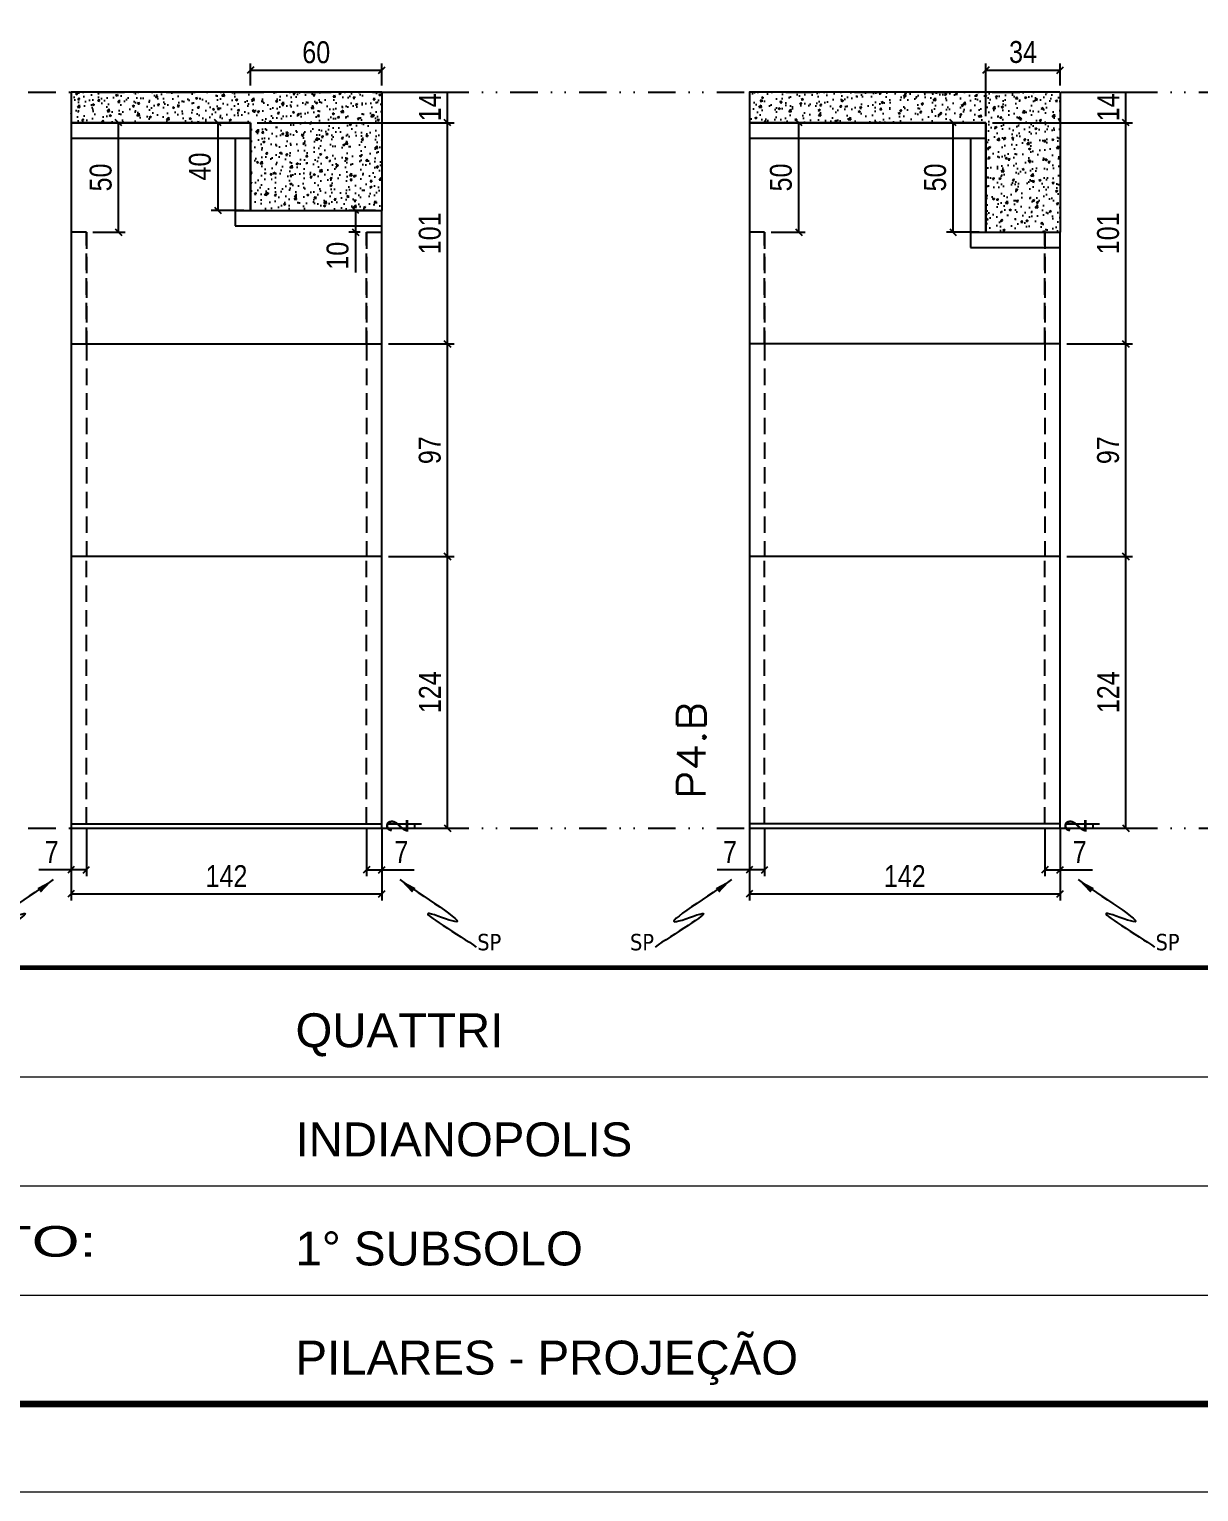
# Model space of a CAD drawing. Header units: millimetres. Extents: x 1945 to 8225, y 304 to 15137.
# Drawn here: x 7290 to 7825, y 12939 to 13606 of the extents above; entities that cross this region are included whole.
import ezdxf

# ---------------------------------------------------------------- set-up
doc = ezdxf.new("R2010")
doc.units = ezdxf.units.MM
for name, pattern in [('CONTINUO', [0]), ('DASHED', [0.75, 0.5, -0.25]), ('DIVIDE2', [0.625, 0.25, -0.125, 0, -0.125, 0, -0.125]), ('HIDDEN', [0.375, 0.25, -0.125])]:
    doc.linetypes.add(name, pattern=pattern)
for name, color, linetype in [('COTA', 241, 'Continuous'), ('Nível', 160, 'Continuous'), ('Painéis', 200, 'Continuous'), ('SARR_2.2x7', 40, 'Continuous'), ('texto', 7, 'Continuous')]:
    doc.layers.add(name, color=color, linetype=linetype)
for name, color, linetype, lineweight in [('Folhas', 255, 'Continuous', 9), ('SARRAFO DE PRESSAO', 251, 'DASHED', 9), ('Texto Seção', 7, 'Continuous', 15)]:
    doc.layers.add(name, color=color, linetype=linetype, lineweight=lineweight)
doc.styles.add('ARIAL', font='arial.ttf')
doc.styles.add('COTA TECNICA', font='techl___.ttf', dxfattribs={"height": 10})
doc.styles.add('REGUA-120', font='ROMANS.shx', dxfattribs={"height": 15})
doc.styles.get("Standard").update_dxf_attribs({"font": 'arial.ttf'})
doc.styles.add('Tecnologia', font='')
doc.styles.get('Tecnologia').set_extended_font_data('Forgotten Futurist')
doc.dimstyles.new('PAINEL', dxfattribs={"dimtxt": 10, "dimasz": 3, "dimexe": 3, "dimexo": 3, "dimgap": 3, "dimtad": 1, "dimdec": 1, "dimzin": 12, "dimdsep": 46, "dimtxsty": 'COTA TECNICA', "dimblk1": 'OBLIQUE', "dimblk2": 'OBLIQUE', "dimsah": 1, "dimcen": 0.9, "dimclrd": 4, "dimclre": 4, "dimclrt": 240, "dimadec": 1, "dimazin": 3, "dimtfac": 1, "dimtdec": 1, "dimtmove": 0, "dimatfit": 3, "dimfxl": 1, "dimtolj": 1, "dimtzin": 12, "dimarcsym": 0})
doc.dimstyles.new('PAINEL-NOVA', dxfattribs={"dimtxt": 10, "dimasz": 3, "dimexe": 3, "dimexo": 3, "dimgap": 3, "dimtad": 1, "dimdec": 1, "dimzin": 12, "dimdsep": 46, "dimtxsty": 'COTA TECNICA', "dimblk1": 'OBLIQUE', "dimblk2": 'OBLIQUE', "dimsah": 1, "dimcen": 0.9, "dimclrd": 4, "dimclre": 4, "dimclrt": 240, "dimadec": 1, "dimazin": 3, "dimtfac": 1, "dimtdec": 1, "dimtix": 1, "dimtmove": 0, "dimatfit": 3, "dimfxl": 1, "dimtolj": 1, "dimtzin": 12, "dimarcsym": 0})
doc.dimstyles.get("Standard").update_dxf_attribs({"dimtxt": 0.18, "dimasz": 0.18, "dimexe": 0.18, "dimexo": 0.0625, "dimgap": 0.09, "dimtad": 0, "dimtih": 1, "dimtoh": 1, "dimdec": 4, "dimzin": 0, "dimdsep": 46, "dimtxsty": 'Standard', "dimcen": 0.09, "dimadec": 0, "dimazin": 0, "dimtfac": 1, "dimtdec": 4, "dimtofl": 0, "dimtmove": 0, "dimatfit": 3, "dimfxl": 1, "dimtolj": 1, "dimtzin": 0, "dimarcsym": 0})
pattern_1 = [(51, (7444.5255, 13677.499), (9.12175, -0.63785), [0.9525, -10.4775]), (356, (7444.5255, 13677.499), (-1.92862, 9.52063), [0.762, -8.38203]), (101.4514, (7445.286, 13677.446), (7.19313, 8.88278), [0.8095, -8.9045]), (47.184, (7444.481, 13680.039), (13.5886, -1.86525), [1.42875, -15.71625]), (97.6356, (7445.614, 13679.883), (11.6525, 12.5766), [1.21425, -13.3568]), (352.184, (7444.481, 13680.039), (11.6525, 12.5766), [1.143, -12.573]), (22, (7445.762, 13679.426), (7.6688, -4.98018), [0.9525, -10.4775]), (327, (7445.762, 13679.426), (2.9289, 9.26193), [0.762, -8.382]), (72.4514, (7446.401, 13679.011), (10.5977, 4.28175), [0.8095, -8.9045]), (38.5, (7444.5255, 13677.499), (0.08062, 4.229803), [0, -8.2804, 0, -8.509, 0, -8.41375]), (8.5, (7444.5255, 13677.499), (3.25305, 5.06657), [0, -4.8514, 0, -8.0899, 0, -3.20675]), (328.5, (7441.6938, 13677.4497), (6.783496, -0.168074), [0, -3.175, 0, -9.906, 0, -13.1445]), (318.5, (7440.424, 13677.4275), (7.38314, 1.4004), [0, -4.1275, 0, -6.5786, 0, -9.3345])]
pattern_2 = [(51, (7342.336, 13677.499), (9.12175, -0.63785), [0.9525, -10.4775]), (356, (7342.336, 13677.499), (-1.92862, 9.52063), [0.762, -8.38203]), (101.4514, (7343.096, 13677.446), (7.19313, 8.88278), [0.8095, -8.90451]), (47.1842, (7342.292, 13680.039), (13.58857, -1.86525), [1.42875, -15.71625]), (97.6356, (7343.424, 13679.883), (11.6525, 12.5766), [1.21425, -13.3568]), (352.184, (7342.292, 13680.039), (11.6525, 12.5766), [1.143, -12.573]), (22, (7343.5726, 13679.426), (7.6688, -4.98018), [0.9525, -10.4775]), (327, (7343.573, 13679.426), (2.9289, 9.26193), [0.762, -8.382]), (72.4514, (7344.212, 13679.011), (10.5977, 4.28175), [0.8095, -8.9045]), (38.5, (7342.336, 13677.499), (0.080622, 4.229803), [0, -8.2804, 0, -8.509, 0, -8.41375]), (8.5, (7342.336, 13677.499), (3.253055, 5.066574), [0, -4.8514, 0, -8.0899, 0, -3.20675]), (328.5, (7339.5044, 13677.4497), (6.783496, -0.168074), [0, -3.175, 0, -9.906, 0, -13.1445]), (318.5, (7338.2346, 13677.4275), (7.38314, 1.40039), [0, -4.1275, 0, -6.5786, 0, -9.3345])]

# ---------------------------------------------------------------- blocks, each defined once
blk = doc.blocks.new('9999999999')
at = {"color": 30, "linetype": 'CONTINUO'}
for p, q in [((98564.56, 34379.64), (99583.98, 34379.64)), ((98564.56, 34329.83), (99487.98, 34329.83)), ((98564.56, 34280.02), (99487.98, 34280.02))]:
    blk.add_line(p, q, dxfattribs=at)
at = {"color": 30, "linetype": 'CONTINUO', "const_width": 2}
blk.add_lwpolyline([(99583.98, 34230.21), (99583.98, 34414.45, 0.414214), (99568.98, 34429.45), (98228.98, 34429.45, 0.414214), (98213.98, 34414.45), (98213.98, 34245.21, 0.414214), (98228.98, 34230.21), (99583.98, 34230.21)], format="xyb", dxfattribs=at)
at = {"layer": 'Folhas'}
blk.add_lwpolyline([(98138.98, 34190.21), (99623.98, 34190.21), (99623.98, 35240.21), (98138.98, 35240.21)], close=True, dxfattribs=at)
at = {"layer": 'Folhas', "color": 30, "const_width": 3}
blk.add_lwpolyline([(98213.98, 34230.21), (99583.98, 34230.21), (99583.98, 35200.21), (98213.98, 35200.21)], close=True, dxfattribs=at)
at = {"color": 7, "linetype": 'Continuous', "ltscale": 5, "style": 'ARIAL'}
for s, height, p in [('QUATTRI', 15.483, (98837.68, 34393.13)), ('INDIANOPOLIS', 15.4829, (98837.68, 34343.32)), ('1° SUBSOLO', 15.483, (98837.68, 34293.51)), ('PILARES - PROJEÇÃO', 15.4829, (98837.68, 34243.7))]:
    blk.add_text(s, height=height, dxfattribs=at).set_placement(p)
at = {"layer": 'Folhas', "color": 7, "style": 'Tecnologia', "width": 1.5}
blk.add_text('PAVIMENTO:', height=14, dxfattribs=at).set_placement((98573.65, 34297.5))
blk = doc.blocks.new('*D646')
at = {"layer": 'COTA', "color": 4, "linetype": 'Continuous', "lineweight": -2, "ltscale": 30, "transparency": 16777216}
for p, q in [((7454.53, 13243.5), (7469.53, 13243.5)), ((7454.53, 13241.5), (7469.53, 13241.5)), ((7466.53, 13241.5), (7466.53, 13243.5))]:
    blk.add_line(p, q, dxfattribs=at)
at = {"layer": 'Defpoints', "color": 0, "linetype": 'Continuous', "ltscale": 30, "transparency": 16777216}
for p in [(7451.53, 13243.5), (7451.53, 13241.5), (7466.53, 13243.5)]:
    blk.add_point(p, dxfattribs=at)
at = {"layer": 'COTA', "color": 240, "linetype": 'Continuous', "ltscale": 30, "transparency": 16777216, "insert": (7458.53, 13242.5), "char_height": 10, "attachment_point": 5, "rotation": 90, "style": 'COTA TECNICA'}
blk.add_mtext('\\A1;2', dxfattribs=at)
blk = doc.blocks.new('_Oblique')
at = {"color": 0, "linetype": 'ByBlock', "lineweight": -2}
blk.add_line((-0.5, -0.5), (0.5, 0.5), dxfattribs=at)
blk = doc.blocks.new('*D647')
at = {"layer": 'COTA', "color": 4, "linetype": 'Continuous', "lineweight": -2, "ltscale": 30, "transparency": 16777216}
for p, q in [((7454.53, 13462.5), (7484.53, 13462.5)), ((7481.53, 13365.5), (7481.53, 13462.5)), ((7454.53, 13365.5), (7484.53, 13365.5))]:
    blk.add_line(p, q, dxfattribs=at)
at = {"layer": 'Defpoints', "color": 0, "linetype": 'Continuous', "ltscale": 30, "transparency": 16777216}
for p in [(7451.53, 13462.5), (7481.53, 13462.5), (7451.53, 13365.5)]:
    blk.add_point(p, dxfattribs=at)
at = {"layer": 'COTA', "color": 4, "linetype": 'Continuous', "lineweight": -2, "ltscale": 30, "transparency": 16777216, "xscale": 3, "yscale": 3, "zscale": 3}
for p, rotation in [((7481.53, 13462.5), 90), ((7481.53, 13365.5), 270)]:
    blk.add_blockref('_Oblique', p, dxfattribs=dict(at, rotation=rotation))
at = {"layer": 'COTA', "color": 240, "linetype": 'Continuous', "ltscale": 30, "transparency": 16777216, "insert": (7473.42, 13414), "char_height": 10, "attachment_point": 5, "rotation": 90, "style": 'COTA TECNICA'}
blk.add_mtext('\\A1;97', dxfattribs=at)
blk = doc.blocks.new('*D648')
at = {"layer": 'COTA', "color": 4, "linetype": 'Continuous', "lineweight": -2, "ltscale": 30, "transparency": 16777216}
for p, q in [((7394.53, 13563.5), (7484.53, 13563.5)), ((7481.53, 13462.5), (7481.53, 13563.5)), ((7454.53, 13462.5), (7484.53, 13462.5))]:
    blk.add_line(p, q, dxfattribs=at)
at = {"layer": 'Defpoints', "color": 0, "linetype": 'Continuous', "ltscale": 30, "transparency": 16777216}
for p in [(7391.53, 13563.5), (7481.53, 13563.5), (7451.53, 13462.5)]:
    blk.add_point(p, dxfattribs=at)
at = {"layer": 'COTA', "color": 4, "linetype": 'Continuous', "lineweight": -2, "ltscale": 30, "transparency": 16777216, "xscale": 3, "yscale": 3, "zscale": 3}
for p, rotation in [((7481.53, 13563.5), 90), ((7481.53, 13462.5), 270)]:
    blk.add_blockref('_Oblique', p, dxfattribs=dict(at, rotation=rotation))
at = {"layer": 'COTA', "color": 240, "linetype": 'Continuous', "ltscale": 30, "transparency": 16777216, "insert": (7473.42, 13513), "char_height": 10, "attachment_point": 5, "rotation": 90, "style": 'COTA TECNICA'}
blk.add_mtext('\\A1;101', dxfattribs=at)
blk = doc.blocks.new('*D649')
at = {"layer": 'COTA', "color": 4, "linetype": 'Continuous', "lineweight": -2, "ltscale": 30, "transparency": 16777216}
for p, q in [((7454.53, 13577.5), (7484.53, 13577.5)), ((7481.53, 13563.5), (7481.53, 13577.5)), ((7394.53, 13563.5), (7484.53, 13563.5))]:
    blk.add_line(p, q, dxfattribs=at)
at = {"layer": 'Defpoints', "color": 0, "linetype": 'Continuous', "ltscale": 30, "transparency": 16777216}
for p in [(7451.53, 13577.5), (7481.53, 13577.5), (7391.53, 13563.5)]:
    blk.add_point(p, dxfattribs=at)
at = {"layer": 'COTA', "color": 240, "linetype": 'Continuous', "ltscale": 30, "transparency": 16777216, "insert": (7473.45, 13570.5), "char_height": 10, "attachment_point": 5, "rotation": 90, "style": 'COTA TECNICA'}
blk.add_mtext('\\A1;14', dxfattribs=at)
blk = doc.blocks.new('*D650')
at = {"layer": 'COTA', "color": 4, "linetype": 'Continuous', "lineweight": -2, "ltscale": 30, "transparency": 16777216}
for p, q in [((7454.53, 13365.5), (7484.53, 13365.5)), ((7481.53, 13241.5), (7481.53, 13365.5)), ((7454.53, 13241.5), (7484.53, 13241.5))]:
    blk.add_line(p, q, dxfattribs=at)
at = {"layer": 'Defpoints', "color": 0, "linetype": 'Continuous', "ltscale": 30, "transparency": 16777216}
for p in [(7451.53, 13365.5), (7481.53, 13365.5), (7451.53, 13241.5)]:
    blk.add_point(p, dxfattribs=at)
at = {"layer": 'COTA', "color": 4, "linetype": 'Continuous', "lineweight": -2, "ltscale": 30, "transparency": 16777216, "xscale": 3, "yscale": 3, "zscale": 3}
for p, rotation in [((7481.53, 13365.5), 90), ((7481.53, 13241.5), 270)]:
    blk.add_blockref('_Oblique', p, dxfattribs=dict(at, rotation=rotation))
at = {"layer": 'COTA', "color": 240, "linetype": 'Continuous', "ltscale": 30, "transparency": 16777216, "insert": (7473.45, 13303.5), "char_height": 10, "attachment_point": 5, "rotation": 90, "style": 'COTA TECNICA'}
blk.add_mtext('\\A1;124', dxfattribs=at)
blk = doc.blocks.new('*D651')
at = {"layer": 'COTA', "color": 4, "linetype": 'Continuous', "lineweight": -2, "ltscale": 30, "transparency": 16777216}
for p, q in [((7309.53, 13238.5), (7309.53, 13208.5)), ((7451.53, 13238.5), (7451.53, 13208.5)), ((7309.53, 13211.5), (7451.53, 13211.5))]:
    blk.add_line(p, q, dxfattribs=at)
at = {"layer": 'Defpoints', "color": 0, "linetype": 'Continuous', "ltscale": 30, "transparency": 16777216}
for p in [(7309.53, 13241.5), (7451.53, 13241.5), (7451.53, 13211.5)]:
    blk.add_point(p, dxfattribs=at)
at = {"layer": 'COTA', "color": 4, "linetype": 'Continuous', "lineweight": -2, "ltscale": 30, "transparency": 16777216, "xscale": 3, "yscale": 3, "zscale": 3, "rotation": 180}
blk.add_blockref('_Oblique', (7309.53, 13211.5), dxfattribs=at)
at = {"layer": 'COTA', "color": 4, "linetype": 'Continuous', "lineweight": -2, "ltscale": 30, "transparency": 16777216, "xscale": 3, "yscale": 3, "zscale": 3}
blk.add_blockref('_Oblique', (7451.53, 13211.5), dxfattribs=at)
at = {"layer": 'COTA', "color": 240, "linetype": 'Continuous', "ltscale": 30, "transparency": 16777216, "insert": (7380.53, 13219.57), "char_height": 10, "attachment_point": 5, "style": 'COTA TECNICA'}
blk.add_mtext('\\A1;142', dxfattribs=at)
blk = doc.blocks.new('*D25')
at = {"layer": 'COTA', "color": 4, "linetype": 'ByBlock', "lineweight": -2, "transparency": 16777216}
for p, q in [((4967.62, 7361.82), (4967.62, 7339.8)), ((4974.62, 7361.82), (4974.62, 7339.8)), ((4967.62, 7342.8), (4952.89, 7342.8)), ((4974.62, 7342.8), (4967.62, 7342.8))]:
    blk.add_line(p, q, dxfattribs=at)
at = {"layer": 'Defpoints', "color": 0, "linetype": 'ByBlock', "transparency": 16777216}
for p in [(4967.62, 7364.82), (4974.62, 7364.82), (4967.62, 7342.8)]:
    blk.add_point(p, dxfattribs=at)
at = {"layer": 'COTA', "color": 4, "linetype": 'ByBlock', "lineweight": -2, "transparency": 16777216, "xscale": 3, "yscale": 3, "zscale": 3, "rotation": 180}
blk.add_blockref('_Oblique', (4967.62, 7342.8), dxfattribs=at)
at = {"layer": 'COTA', "color": 4, "linetype": 'ByBlock', "lineweight": -2, "transparency": 16777216, "xscale": 3, "yscale": 3, "zscale": 3}
blk.add_blockref('_Oblique', (4974.62, 7342.8), dxfattribs=at)
at = {"layer": 'COTA', "color": 240, "linetype": 'ByBlock', "transparency": 16777216, "insert": (4958.75, 7350.87), "char_height": 10, "attachment_point": 5, "style": 'COTA TECNICA'}
blk.add_mtext('\\A1;7', dxfattribs=at)
blk = doc.blocks.new('*D27')
at = {"layer": 'COTA', "color": 4, "linetype": 'ByBlock', "lineweight": -2, "transparency": 16777216}
for p, q in [((131596.05, 29930.75), (131596.05, 29908.67)), ((131603.05, 29930.68), (131603.05, 29908.67)), ((131596.05, 29911.67), (131603.05, 29911.67)), ((131603.05, 29911.67), (131617.78, 29911.67))]:
    blk.add_line(p, q, dxfattribs=at)
at = {"layer": 'Defpoints', "color": 0, "linetype": 'ByBlock', "transparency": 16777216}
for p in [(131596.05, 29933.75), (131603.05, 29933.68), (131603.05, 29911.67)]:
    blk.add_point(p, dxfattribs=at)
at = {"layer": 'COTA', "color": 4, "linetype": 'ByBlock', "lineweight": -2, "transparency": 16777216, "xscale": 3, "yscale": 3, "zscale": 3, "rotation": 180}
blk.add_blockref('_Oblique', (131596.05, 29911.67), dxfattribs=at)
at = {"layer": 'COTA', "color": 4, "linetype": 'ByBlock', "lineweight": -2, "transparency": 16777216, "xscale": 3, "yscale": 3, "zscale": 3}
blk.add_blockref('_Oblique', (131603.05, 29911.67), dxfattribs=at)
at = {"layer": 'COTA', "color": 240, "linetype": 'ByBlock', "transparency": 16777216, "insert": (131611.91, 29919.74), "char_height": 10, "attachment_point": 5, "style": 'COTA TECNICA'}
blk.add_mtext('\\A1;7', dxfattribs=at)
blk = doc.blocks.new('*D652')
at = {"layer": 'COTA', "color": 4, "linetype": 'Continuous', "lineweight": -2, "ltscale": 30, "transparency": 16777216}
for p, q in [((7764.34, 13243.5), (7779.34, 13243.5)), ((7764.34, 13241.5), (7779.34, 13241.5)), ((7776.34, 13241.5), (7776.34, 13243.5))]:
    blk.add_line(p, q, dxfattribs=at)
at = {"layer": 'Defpoints', "color": 0, "linetype": 'Continuous', "ltscale": 30, "transparency": 16777216}
for p in [(7761.34, 13243.5), (7761.34, 13241.5), (7776.34, 13243.5)]:
    blk.add_point(p, dxfattribs=at)
at = {"layer": 'COTA', "color": 240, "linetype": 'Continuous', "ltscale": 30, "transparency": 16777216, "insert": (7768.34, 13242.5), "char_height": 10, "attachment_point": 5, "rotation": 90, "style": 'COTA TECNICA'}
blk.add_mtext('\\A1;2', dxfattribs=at)
blk = doc.blocks.new('*D653')
at = {"layer": 'COTA', "color": 4, "linetype": 'Continuous', "lineweight": -2, "ltscale": 30, "transparency": 16777216}
for p, q in [((7764.34, 13462.5), (7794.34, 13462.5)), ((7791.34, 13365.5), (7791.34, 13462.5)), ((7764.34, 13365.5), (7794.34, 13365.5))]:
    blk.add_line(p, q, dxfattribs=at)
at = {"layer": 'Defpoints', "color": 0, "linetype": 'Continuous', "ltscale": 30, "transparency": 16777216}
for p in [(7761.34, 13462.5), (7791.34, 13462.5), (7761.34, 13365.5)]:
    blk.add_point(p, dxfattribs=at)
at = {"layer": 'COTA', "color": 4, "linetype": 'Continuous', "lineweight": -2, "ltscale": 30, "transparency": 16777216, "xscale": 3, "yscale": 3, "zscale": 3}
for p, rotation in [((7791.34, 13462.5), 90), ((7791.34, 13365.5), 270)]:
    blk.add_blockref('_Oblique', p, dxfattribs=dict(at, rotation=rotation))
at = {"layer": 'COTA', "color": 240, "linetype": 'Continuous', "ltscale": 30, "transparency": 16777216, "insert": (7783.23, 13414), "char_height": 10, "attachment_point": 5, "rotation": 90, "style": 'COTA TECNICA'}
blk.add_mtext('\\A1;97', dxfattribs=at)
blk = doc.blocks.new('*D654')
at = {"layer": 'COTA', "color": 4, "linetype": 'Continuous', "lineweight": -2, "ltscale": 30, "transparency": 16777216}
for p, q in [((7730.34, 13563.5), (7794.34, 13563.5)), ((7791.34, 13462.5), (7791.34, 13563.5)), ((7764.34, 13462.5), (7794.34, 13462.5))]:
    blk.add_line(p, q, dxfattribs=at)
at = {"layer": 'Defpoints', "color": 0, "linetype": 'Continuous', "ltscale": 30, "transparency": 16777216}
for p in [(7727.34, 13563.5), (7791.34, 13563.5), (7761.34, 13462.5)]:
    blk.add_point(p, dxfattribs=at)
at = {"layer": 'COTA', "color": 4, "linetype": 'Continuous', "lineweight": -2, "ltscale": 30, "transparency": 16777216, "xscale": 3, "yscale": 3, "zscale": 3}
for p, rotation in [((7791.34, 13563.5), 90), ((7791.34, 13462.5), 270)]:
    blk.add_blockref('_Oblique', p, dxfattribs=dict(at, rotation=rotation))
at = {"layer": 'COTA', "color": 240, "linetype": 'Continuous', "ltscale": 30, "transparency": 16777216, "insert": (7783.23, 13513), "char_height": 10, "attachment_point": 5, "rotation": 90, "style": 'COTA TECNICA'}
blk.add_mtext('\\A1;101', dxfattribs=at)
blk = doc.blocks.new('*D655')
at = {"layer": 'COTA', "color": 4, "linetype": 'Continuous', "lineweight": -2, "ltscale": 30, "transparency": 16777216}
for p, q in [((7764.34, 13577.5), (7794.34, 13577.5)), ((7791.34, 13563.5), (7791.34, 13577.5)), ((7730.34, 13563.5), (7794.34, 13563.5))]:
    blk.add_line(p, q, dxfattribs=at)
at = {"layer": 'Defpoints', "color": 0, "linetype": 'Continuous', "ltscale": 30, "transparency": 16777216}
for p in [(7761.34, 13577.5), (7791.34, 13577.5), (7727.34, 13563.5)]:
    blk.add_point(p, dxfattribs=at)
at = {"layer": 'COTA', "color": 240, "linetype": 'Continuous', "ltscale": 30, "transparency": 16777216, "insert": (7783.26, 13570.5), "char_height": 10, "attachment_point": 5, "rotation": 90, "style": 'COTA TECNICA'}
blk.add_mtext('\\A1;14', dxfattribs=at)
blk = doc.blocks.new('*D656')
at = {"layer": 'COTA', "color": 4, "linetype": 'Continuous', "lineweight": -2, "ltscale": 30, "transparency": 16777216}
for p, q in [((7764.34, 13365.5), (7794.34, 13365.5)), ((7791.34, 13241.5), (7791.34, 13365.5)), ((7764.34, 13241.5), (7794.34, 13241.5))]:
    blk.add_line(p, q, dxfattribs=at)
at = {"layer": 'Defpoints', "color": 0, "linetype": 'Continuous', "ltscale": 30, "transparency": 16777216}
for p in [(7761.34, 13365.5), (7791.34, 13365.5), (7761.34, 13241.5)]:
    blk.add_point(p, dxfattribs=at)
at = {"layer": 'COTA', "color": 4, "linetype": 'Continuous', "lineweight": -2, "ltscale": 30, "transparency": 16777216, "xscale": 3, "yscale": 3, "zscale": 3}
for p, rotation in [((7791.34, 13365.5), 90), ((7791.34, 13241.5), 270)]:
    blk.add_blockref('_Oblique', p, dxfattribs=dict(at, rotation=rotation))
at = {"layer": 'COTA', "color": 240, "linetype": 'Continuous', "ltscale": 30, "transparency": 16777216, "insert": (7783.26, 13303.5), "char_height": 10, "attachment_point": 5, "rotation": 90, "style": 'COTA TECNICA'}
blk.add_mtext('\\A1;124', dxfattribs=at)
blk = doc.blocks.new('*D657')
at = {"layer": 'COTA', "color": 4, "linetype": 'Continuous', "lineweight": -2, "ltscale": 30, "transparency": 16777216}
for p, q in [((7619.34, 13238.5), (7619.34, 13208.5)), ((7761.34, 13238.5), (7761.34, 13208.5)), ((7619.34, 13211.5), (7761.34, 13211.5))]:
    blk.add_line(p, q, dxfattribs=at)
at = {"layer": 'Defpoints', "color": 0, "linetype": 'Continuous', "ltscale": 30, "transparency": 16777216}
for p in [(7619.34, 13241.5), (7761.34, 13241.5), (7761.34, 13211.5)]:
    blk.add_point(p, dxfattribs=at)
at = {"layer": 'COTA', "color": 4, "linetype": 'Continuous', "lineweight": -2, "ltscale": 30, "transparency": 16777216, "xscale": 3, "yscale": 3, "zscale": 3, "rotation": 180}
blk.add_blockref('_Oblique', (7619.34, 13211.5), dxfattribs=at)
at = {"layer": 'COTA', "color": 4, "linetype": 'Continuous', "lineweight": -2, "ltscale": 30, "transparency": 16777216, "xscale": 3, "yscale": 3, "zscale": 3}
blk.add_blockref('_Oblique', (7761.34, 13211.5), dxfattribs=at)
at = {"layer": 'COTA', "color": 240, "linetype": 'Continuous', "ltscale": 30, "transparency": 16777216, "insert": (7690.34, 13219.57), "char_height": 10, "attachment_point": 5, "style": 'COTA TECNICA'}
blk.add_mtext('\\A1;142', dxfattribs=at)
blk = doc.blocks.new('*D666')
at = {"layer": 'COTA', "color": 4, "linetype": 'Continuous', "lineweight": -2, "ltscale": 30, "transparency": 16777216}
for p, q in [((7388.53, 13563.5), (7373.53, 13563.5)), ((7376.53, 13563.5), (7376.53, 13523.5)), ((7388.53, 13523.5), (7373.53, 13523.5))]:
    blk.add_line(p, q, dxfattribs=at)
at = {"layer": 'Defpoints', "color": 0, "linetype": 'Continuous', "ltscale": 30, "transparency": 16777216}
for p in [(7391.53, 13563.5), (7376.53, 13523.5), (7391.53, 13523.5)]:
    blk.add_point(p, dxfattribs=at)
at = {"layer": 'COTA', "color": 4, "linetype": 'Continuous', "lineweight": -2, "ltscale": 30, "transparency": 16777216, "xscale": 3, "yscale": 3, "zscale": 3}
for p, rotation in [((7376.53, 13563.5), 90), ((7376.53, 13523.5), 270)]:
    blk.add_blockref('_Oblique', p, dxfattribs=dict(at, rotation=rotation))
at = {"layer": 'COTA', "color": 240, "linetype": 'Continuous', "ltscale": 30, "transparency": 16777216, "insert": (7368.42, 13543.5), "char_height": 10, "attachment_point": 5, "rotation": 90, "style": 'COTA TECNICA'}
blk.add_mtext('\\A1;40', dxfattribs=at)
blk = doc.blocks.new('*D667')
at = {"layer": 'COTA', "color": 4, "linetype": 'Continuous', "lineweight": -2, "ltscale": 30, "transparency": 16777216}
for p, q in [((7391.53, 13580.5), (7391.53, 13590.5)), ((7391.53, 13587.5), (7451.53, 13587.5)), ((7451.53, 13580.5), (7451.53, 13590.5))]:
    blk.add_line(p, q, dxfattribs=at)
at = {"layer": 'Defpoints', "color": 0, "linetype": 'Continuous', "ltscale": 30, "transparency": 16777216}
for p in [(7451.53, 13587.5), (7391.53, 13577.5), (7451.53, 13577.5)]:
    blk.add_point(p, dxfattribs=at)
at = {"layer": 'COTA', "color": 4, "linetype": 'Continuous', "lineweight": -2, "ltscale": 30, "transparency": 16777216, "xscale": 3, "yscale": 3, "zscale": 3, "rotation": 180}
blk.add_blockref('_Oblique', (7391.53, 13587.5), dxfattribs=at)
at = {"layer": 'COTA', "color": 4, "linetype": 'Continuous', "lineweight": -2, "ltscale": 30, "transparency": 16777216, "xscale": 3, "yscale": 3, "zscale": 3}
blk.add_blockref('_Oblique', (7451.53, 13587.5), dxfattribs=at)
at = {"layer": 'COTA', "color": 240, "linetype": 'Continuous', "ltscale": 30, "transparency": 16777216, "insert": (7421.53, 13595.6), "char_height": 10, "attachment_point": 5, "style": 'COTA TECNICA'}
blk.add_mtext('\\A1;60', dxfattribs=at)
blk = doc.blocks.new('*D668')
at = {"layer": 'COTA', "color": 4, "linetype": 'Continuous', "lineweight": -2, "ltscale": 30, "transparency": 16777216}
for p, q in [((7724.34, 13563.5), (7709.34, 13563.5)), ((7712.34, 13563.5), (7712.34, 13513.5)), ((7724.34, 13513.5), (7709.34, 13513.5))]:
    blk.add_line(p, q, dxfattribs=at)
at = {"layer": 'Defpoints', "color": 0, "linetype": 'Continuous', "ltscale": 30, "transparency": 16777216}
for p in [(7727.34, 13563.5), (7712.34, 13513.5), (7727.34, 13513.5)]:
    blk.add_point(p, dxfattribs=at)
at = {"layer": 'COTA', "color": 4, "linetype": 'Continuous', "lineweight": -2, "ltscale": 30, "transparency": 16777216, "xscale": 3, "yscale": 3, "zscale": 3}
for p, rotation in [((7712.34, 13563.5), 90), ((7712.34, 13513.5), 270)]:
    blk.add_blockref('_Oblique', p, dxfattribs=dict(at, rotation=rotation))
at = {"layer": 'COTA', "color": 240, "linetype": 'Continuous', "ltscale": 30, "transparency": 16777216, "insert": (7704.23, 13538.5), "char_height": 10, "attachment_point": 5, "rotation": 90, "style": 'COTA TECNICA'}
blk.add_mtext('\\A1;50', dxfattribs=at)
blk = doc.blocks.new('*D669')
at = {"layer": 'COTA', "color": 4, "linetype": 'Continuous', "lineweight": -2, "ltscale": 30, "transparency": 16777216}
for p, q in [((7727.34, 13566.5), (7727.34, 13590.5)), ((7727.34, 13587.5), (7761.34, 13587.5)), ((7761.34, 13580.5), (7761.34, 13590.5))]:
    blk.add_line(p, q, dxfattribs=at)
at = {"layer": 'Defpoints', "color": 0, "linetype": 'Continuous', "ltscale": 30, "transparency": 16777216}
for p in [(7761.34, 13587.5), (7761.34, 13577.5), (7727.34, 13563.5)]:
    blk.add_point(p, dxfattribs=at)
at = {"layer": 'COTA', "color": 4, "linetype": 'Continuous', "lineweight": -2, "ltscale": 30, "transparency": 16777216, "xscale": 3, "yscale": 3, "zscale": 3, "rotation": 180}
blk.add_blockref('_Oblique', (7727.34, 13587.5), dxfattribs=at)
at = {"layer": 'COTA', "color": 4, "linetype": 'Continuous', "lineweight": -2, "ltscale": 30, "transparency": 16777216, "xscale": 3, "yscale": 3, "zscale": 3}
blk.add_blockref('_Oblique', (7761.34, 13587.5), dxfattribs=at)
at = {"layer": 'COTA', "color": 240, "linetype": 'Continuous', "ltscale": 30, "transparency": 16777216, "insert": (7744.34, 13595.72), "char_height": 10, "attachment_point": 5, "style": 'COTA TECNICA'}
blk.add_mtext('\\A1;34', dxfattribs=at)
blk = doc.blocks.new('*D1749')
at = {"layer": 'COTA', "color": 4, "lineweight": -2, "transparency": 16777216}
for p, q in [((7319.53, 13563.5), (7334.24, 13563.5)), ((7331.24, 13513.5), (7331.24, 13563.5)), ((7319.53, 13513.5), (7334.24, 13513.5))]:
    blk.add_line(p, q, dxfattribs=at)
at = {"layer": 'Defpoints', "color": 0, "transparency": 16777216}
for p in [(7316.53, 13563.5), (7331.24, 13563.5), (7316.53, 13513.5)]:
    blk.add_point(p, dxfattribs=at)
at = {"layer": 'COTA', "color": 4, "lineweight": -2, "transparency": 16777216, "xscale": 3, "yscale": 3, "zscale": 3}
for p, rotation in [((7331.24, 13563.5), 90), ((7331.24, 13513.5), 270)]:
    blk.add_blockref('_Oblique', p, dxfattribs=dict(at, rotation=rotation))
at = {"layer": 'COTA', "color": 240, "transparency": 16777216, "insert": (7323.13, 13538.5), "char_height": 10, "attachment_point": 5, "rotation": 90, "style": 'COTA TECNICA'}
blk.add_mtext('\\A1;50', dxfattribs=at)
blk = doc.blocks.new('*D1751')
at = {"layer": 'COTA', "color": 4, "lineweight": -2, "transparency": 16777216}
for p, q in [((7448.53, 13523.5), (7436.42, 13523.5)), ((7439.42, 13523.5), (7439.42, 13513.5)), ((7441.53, 13513.5), (7436.42, 13513.5)), ((7439.42, 13513.5), (7439.42, 13495.07))]:
    blk.add_line(p, q, dxfattribs=at)
at = {"layer": 'Defpoints', "color": 0, "transparency": 16777216}
for p in [(7451.53, 13523.5), (7439.42, 13513.5), (7444.53, 13513.5)]:
    blk.add_point(p, dxfattribs=at)
at = {"layer": 'COTA', "color": 4, "lineweight": -2, "transparency": 16777216, "xscale": 3, "yscale": 3, "zscale": 3}
for p, rotation in [((7439.42, 13523.5), 90), ((7439.42, 13513.5), 270)]:
    blk.add_blockref('_Oblique', p, dxfattribs=dict(at, rotation=rotation))
at = {"layer": 'COTA', "color": 240, "transparency": 16777216, "insert": (7431.32, 13502.78), "char_height": 10, "attachment_point": 5, "rotation": 90, "style": 'COTA TECNICA'}
blk.add_mtext('\\A1;10', dxfattribs=at)
blk = doc.blocks.new('*D1752')
at = {"layer": 'COTA', "color": 4, "lineweight": -2, "transparency": 16777216}
for p, q in [((7629.34, 13563.5), (7644.9, 13563.5)), ((7641.9, 13513.5), (7641.9, 13563.5)), ((7629.34, 13513.5), (7644.9, 13513.5))]:
    blk.add_line(p, q, dxfattribs=at)
at = {"layer": 'Defpoints', "color": 0, "transparency": 16777216}
for p in [(7626.34, 13563.5), (7641.9, 13563.5), (7626.34, 13513.5)]:
    blk.add_point(p, dxfattribs=at)
at = {"layer": 'COTA', "color": 4, "lineweight": -2, "transparency": 16777216, "xscale": 3, "yscale": 3, "zscale": 3}
for p, rotation in [((7641.9, 13563.5), 90), ((7641.9, 13513.5), 270)]:
    blk.add_blockref('_Oblique', p, dxfattribs=dict(at, rotation=rotation))
at = {"layer": 'COTA', "color": 240, "transparency": 16777216, "insert": (7633.79, 13538.5), "char_height": 10, "attachment_point": 5, "rotation": 90, "style": 'COTA TECNICA'}
blk.add_mtext('\\A1;50', dxfattribs=at)
blk = doc.blocks.new('SLIPTEE')
at = {"layer": 'texto', "color": 0, "insert": (-49.02, -55.13), "char_height": 7.5, "attachment_point": 5}
blk.add_mtext('\\fTahoma|b0|i0|c0|p34;\\C4;SP', dxfattribs=at)
at = {"layer": 'COTA', "linetype": 'ByBlock'}
dim = blk.add_linear_dim(base=(0, -22.02), p1=(7, 0), p2=(0, 0), dimstyle='PAINEL-NOVA', override={"dimarcsym": 1}, dxfattribs=at)
dim.commit()
dim.dimension.update_dxf_attribs({"geometry": '*D25', "text_midpoint": (-8.87, -13.94), "insert": (-4967.62, -7364.82)})
at = {"layer": 'COTA', "path_type": 1}
blk.add_leader([(-8.21, -26.55), (-33.31, -45.71), (-21.61, -42.03), (-43.08, -57.3)], dimstyle='Standard', override={"dimasz": 8}, dxfattribs=at)
blk = doc.blocks.new('sliptD')
at = {"layer": 'texto', "color": 0, "insert": (49.02, -55.13), "char_height": 7.5, "attachment_point": 5}
blk.add_mtext('\\fTahoma|b0|i0|c0|p34;\\C4;SP', dxfattribs=at)
at = {"layer": 'COTA', "linetype": 'ByBlock'}
dim = blk.add_linear_dim(base=(0, -22.02), p1=(-7, 0.07), p2=(0, 0), dimstyle='PAINEL-NOVA', override={"dimarcsym": 1}, dxfattribs=at)
dim.commit()
dim.dimension.update_dxf_attribs({"geometry": '*D27', "text_midpoint": (8.87, -13.94), "insert": (-131603.05, -29933.68)})
at = {"layer": 'COTA', "path_type": 1}
blk.add_leader([(8.21, -26.55), (33.31, -45.71), (21.61, -42.03), (43.08, -57.3)], dimstyle='Standard', override={"dimasz": 8}, dxfattribs=at)
blk = doc.blocks.new('SLIPTDD')
at = {"layer": 'COTA', "linetype": 'ByBlock'}
blk.add_blockref('sliptD', (0, 0), dxfattribs=at)

msp = doc.modelspace()

# ---------------------------------------------------------------- hatches: boundary and pattern name
at = {"layer": 'COTA', "linetype": 'Continuous', "ltscale": 30}
h = msp.add_hatch(dxfattribs=at)
h.set_pattern_fill('AR-CONC', color=256, scale=0.05, angle=1)
h.set_pattern_definition(pattern_1)
h.paths.add_polyline_path([(7451.53, 13577.5), (7309.53, 13577.5), (7309.53, 13563.5), (7451.53, 13563.5)])
h = msp.add_hatch(dxfattribs=at)
h.set_pattern_fill('AR-CONC', color=256, scale=0.05, angle=1)
h.set_pattern_definition(pattern_1)
h.paths.add_polyline_path([(7451.53, 13577.5), (7391.53, 13577.5), (7391.53, 13523.5), (7451.53, 13523.5)])
h = msp.add_hatch(dxfattribs=at)
h.set_pattern_fill('AR-CONC', color=256, scale=0.05, angle=1)
h.set_pattern_definition(pattern_2)
h.paths.add_polyline_path([(7761.34, 13577.5), (7619.34, 13577.5), (7619.34, 13563.5), (7761.34, 13563.5)])
h = msp.add_hatch(dxfattribs=at)
h.set_pattern_fill('AR-CONC', color=256, scale=0.05, angle=1)
h.set_pattern_definition(pattern_2)
h.paths.add_polyline_path([(7761.34, 13577.5), (7727.34, 13577.5), (7727.34, 13513.5), (7761.34, 13513.5)])

# ---------------------------------------------------------------- linework, layer by layer
for p, q in [((7451.53, 13577.5), (7451.53, 13523.5)), ((7761.34, 13577.5), (7761.34, 13513.5))]:
    msp.add_line(p, q, dxfattribs=at)
at = {"layer": 'COTA'}
for p, q in [((7316.53, 13513.5), (7309.53, 13513.5)), ((7444.53, 13513.5), (7451.53, 13513.5)), ((7626.34, 13513.5), (7619.34, 13513.5))]:
    msp.add_line(p, q, dxfattribs=at)
at = {"layer": 'COTA', "linetype": 'Continuous', "ltscale": 30}
for points in [[(7451.53, 13577.5), (7309.53, 13577.5), (7309.53, 13563.5), (7391.53, 13563.5)], [(7761.34, 13577.5), (7619.34, 13577.5), (7619.34, 13563.5), (7727.34, 13563.5)]]:
    msp.add_lwpolyline(points, dxfattribs=at)
at = {"layer": 'Nível', "color": 4, "linetype": 'DIVIDE2', "ltscale": 50}
for p, q in [((7164.22, 13577.5), (8158.36, 13577.5)), ((7164.22, 13241.5), (8158.36, 13241.5))]:
    msp.add_line(p, q, dxfattribs=at)
at = {"layer": 'Painéis', "linetype": 'Continuous', "ltscale": 30}
for p, q in [((7309.53, 13563.5), (7309.53, 13241.5)), ((7619.34, 13563.5), (7619.34, 13241.5))]:
    msp.add_line(p, q, dxfattribs=at)
for points in [[(7391.53, 13563.5), (7309.53, 13563.5)], [(7391.53, 13523.5), (7391.53, 13563.5)], [(7391.53, 13563.5), (7391.53, 13523.5)], [(7727.34, 13563.5), (7619.34, 13563.5)], [(7727.34, 13513.5), (7727.34, 13563.5)], [(7727.34, 13563.5), (7727.34, 13513.5)], [(7384.53, 13523.5), (7451.53, 13523.5)], [(7451.53, 13241.5), (7451.53, 13523.5)], [(7720.34, 13513.5), (7761.34, 13513.5)], [(7727.34, 13513.5), (7761.34, 13513.5)], [(7761.34, 13241.5), (7761.34, 13513.5)], [(7309.53, 13462.5), (7451.53, 13462.5)], [(7761.34, 13462.5), (7619.34, 13462.5)], [(7451.53, 13365.5), (7309.53, 13365.5)], [(7761.34, 13365.5), (7619.34, 13365.5)], [(7309.53, 13243.5), (7451.53, 13243.5)], [(7309.53, 13241.5), (7451.53, 13241.5)], [(7761.34, 13243.5), (7619.34, 13243.5)], [(7619.34, 13241.5), (7761.34, 13241.5)]]:
    msp.add_lwpolyline(points, dxfattribs=at)
at = {"layer": 'SARR_2.2x7', "linetype": 'Continuous', "ltscale": 30}
for p, q in [((7384.53, 13556.5), (7384.53, 13516.5)), ((7720.34, 13556.5), (7720.34, 13506.5))]:
    msp.add_line(p, q, dxfattribs=at)
at = {"layer": 'SARR_2.2x7', "linetype": 'HIDDEN', "ltscale": 30}
for p, q in [((7316.53, 13462.5), (7316.53, 13365.5)), ((7444.53, 13462.5), (7444.53, 13365.5)), ((7626.34, 13462.5), (7626.34, 13365.5)), ((7754.34, 13462.5), (7754.34, 13365.5))]:
    msp.add_line(p, q, dxfattribs=at)
at = {"layer": 'SARR_2.2x7', "linetype": 'ByBlock', "ltscale": 30}
for points in [[(7309.53, 13556.5), (7391.53, 13556.5)], [(7619.34, 13556.5), (7727.34, 13556.5)]]:
    msp.add_lwpolyline(points, dxfattribs=at)
at = {"layer": 'SARR_2.2x7', "linetype": 'Continuous', "ltscale": 30}
for points in [[(7384.53, 13523.5), (7391.53, 13523.5)], [(7384.53, 13516.5), (7451.53, 13516.5)], [(7720.34, 13513.5), (7727.34, 13513.5)], [(7720.34, 13506.5), (7761.34, 13506.5)]]:
    msp.add_lwpolyline(points, dxfattribs=at)
at = {"layer": 'SARR_2.2x7', "linetype": 'HIDDEN', "ltscale": 30}
for points in [[(7316.53, 13462.5), (7316.53, 13513.5), (7316.53, 13462.5)], [(7444.53, 13462.5), (7444.53, 13513.5), (7444.53, 13462.5)], [(7626.34, 13462.5), (7626.34, 13513.5), (7626.34, 13462.5)], [(7754.34, 13462.5), (7754.34, 13513.5), (7754.34, 13462.5)], [(7316.53, 13243.5), (7316.53, 13365.5)], [(7444.53, 13243.5), (7444.53, 13365.5)], [(7626.34, 13243.5), (7626.34, 13365.5)], [(7754.34, 13243.5), (7754.34, 13365.5)]]:
    msp.add_lwpolyline(points, dxfattribs=at)

# ---------------------------------------------------------------- block references
at = {"layer": 'COTA', "linetype": 'Continuous', "ltscale": 30}
for name, p in [('SLIPTEE', (7309.53, 13244.5)), ('SLIPTDD', (7451.53, 13244.5)), ('SLIPTEE', (7619.34, 13244.5)), ('SLIPTDD', (7761.34, 13244.5))]:
    msp.add_blockref(name, p, dxfattribs=at)
at = {"layer": 'SARRAFO DE PRESSAO', "color": 6, "linetype": 'ByBlock'}
msp.add_blockref('9999999999', (-91425.62, -21251.67), dxfattribs=at)

# ---------------------------------------------------------------- texts
at = {"layer": 'Texto Seção', "style": 'REGUA-120', "width": 1.1}
msp.add_text('P4.B', height=13, rotation=90, dxfattribs=at).set_placement((7599.34, 13254.81))

# ---------------------------------------------------------------- dimensions: what is measured, and where the dimension line sits
at = {"layer": 'COTA', "linetype": 'Continuous', "ltscale": 30}
for base, p1, p2, picture, middle in [((7451.53, 13587.5), (7391.53, 13577.5), (7451.53, 13577.5), '*D667', (7421.53, 13595.6)), ((7761.34, 13587.5), (7727.34, 13563.5), (7761.34, 13577.5), '*D669', (7744.34, 13595.72)), ((7451.53, 13211.5), (7309.53, 13241.5), (7451.53, 13241.5), '*D651', (7380.53, 13219.57)), ((7761.34, 13211.5), (7619.34, 13241.5), (7761.34, 13241.5), '*D657', (7690.34, 13219.57))]:
    dim = msp.add_linear_dim(base=base, p1=p1, p2=p2, dimstyle='PAINEL-NOVA', dxfattribs=at)
    dim.commit()
    dim.dimension.update_dxf_attribs({"geometry": picture, "text_midpoint": middle})
for base, p1, p2, picture, middle in [((7481.53, 13577.5), (7391.53, 13563.5), (7451.53, 13577.5), '*D649', (7473.45, 13570.5)), ((7791.34, 13577.5), (7727.34, 13563.5), (7761.34, 13577.5), '*D655', (7783.26, 13570.5)), ((7376.53, 13523.5), (7391.53, 13563.5), (7391.53, 13523.5), '*D666', (7368.42, 13543.5)), ((7481.53, 13563.5), (7451.53, 13462.5), (7391.53, 13563.5), '*D648', (7473.42, 13513)), ((7712.34, 13513.5), (7727.34, 13563.5), (7727.34, 13513.5), '*D668', (7704.23, 13538.5)), ((7791.34, 13563.5), (7761.34, 13462.5), (7727.34, 13563.5), '*D654', (7783.23, 13513)), ((7481.53, 13462.5), (7451.53, 13365.5), (7451.53, 13462.5), '*D647', (7473.42, 13414)), ((7791.34, 13462.5), (7761.34, 13365.5), (7761.34, 13462.5), '*D653', (7783.23, 13414)), ((7481.53, 13365.5), (7451.53, 13241.5), (7451.53, 13365.5), '*D650', (7473.45, 13303.5)), ((7791.34, 13365.5), (7761.34, 13241.5), (7761.34, 13365.5), '*D656', (7783.26, 13303.5)), ((7466.53, 13243.5), (7451.53, 13241.5), (7451.53, 13243.5), '*D646', (7458.53, 13242.5)), ((7776.34, 13243.5), (7761.34, 13241.5), (7761.34, 13243.5), '*D652', (7768.34, 13242.5))]:
    dim = msp.add_linear_dim(base=base, p1=p1, p2=p2, angle=90, dimstyle='PAINEL-NOVA', dxfattribs=at)
    dim.commit()
    dim.dimension.update_dxf_attribs({"geometry": picture, "text_midpoint": middle})
at = {"layer": 'COTA'}
for base, p1, p2, picture, middle in [((7331.24, 13563.5), (7316.53, 13513.5), (7316.53, 13563.5), '*D1749', (7323.13, 13538.5)), ((7641.9, 13563.5), (7626.34, 13513.5), (7626.34, 13563.5), '*D1752', (7633.79, 13538.5)), ((7439.42, 13513.5), (7451.53, 13523.5), (7444.53, 13513.5), '*D1751', (7431.32, 13502.78))]:
    dim = msp.add_linear_dim(base=base, p1=p1, p2=p2, angle=90, dimstyle='PAINEL', dxfattribs=at)
    dim.commit()
    dim.dimension.update_dxf_attribs({"geometry": picture, "text_midpoint": middle})

doc.saveas('drawing.dxf')
